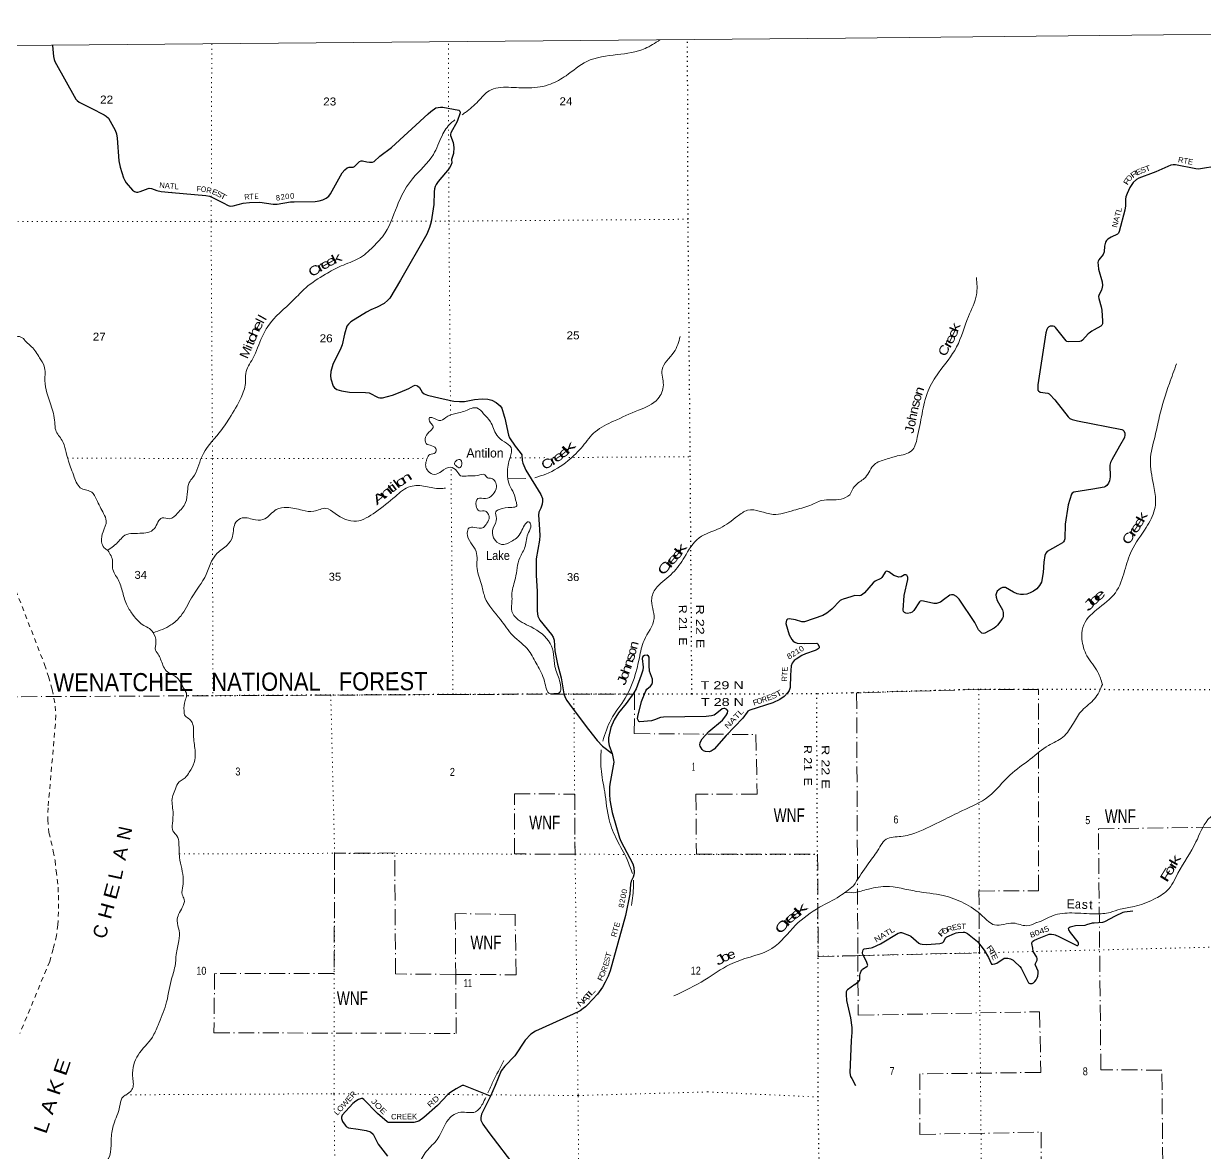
# Model space of a CAD drawing. Header units: feet. Extents: x -3 to 248627, y 0 to 184934.
# Drawn here: x 197675 to 223686, y 160071 to 184934 of the extents above; entities that cross this region are included whole.
import ezdxf
from ezdxf.enums import TextEntityAlignment as Align

# ---------------------------------------------------------------- set-up
doc = ezdxf.new("R2010")
doc.units = ezdxf.units.FT
doc.header["$LTSCALE"] = 70
for name, pattern in [('DOT_DASHED', [7.7, 5, -1.2, 0.3, -1.2]), ('DOTTED', [1.5, 0.3, -1.2]), ('SHORT_DASHED', [2.7, 1.5, -1.2])]:
    doc.linetypes.add(name, pattern=pattern)
for name, color, linetype, lineweight in [('29', 7, 'Continuous', 25), ('30', 7, 'Continuous', 35), ('33', 7, 'SHORT_DASHED', 13), ('39', 7, 'Continuous', 13), ('4', 7, 'Continuous', 13), ('44', 7, 'DOT_DASHED', 13), ('6', 7, 'DOTTED', 25), ('7', 7, 'DOTTED', 13)]:
    doc.layers.add(name, color=color, linetype=linetype, lineweight=lineweight)
doc.layers.add('41', color=7, linetype='Continuous')

msp = doc.modelspace()

# ---------------------------------------------------------------- linework, layer by layer
at = {"layer": '29'}
for points in [[(198313.95, 184448.92), (198335.23, 184212.18), (198348.82, 184142.8), (198363.69, 184101.34), (198827.42, 183272.05), (198851.89, 183240.75), (198896.34, 183201.72), (199164.71, 183073.4), (199452.86, 182927.83), (199496.37, 182897.9), (199542.44, 182850.12), (199583.39, 182786.33), (199689.44, 182587.69), (199722.07, 182503.34), (199737.35, 182411.08), (199770.08, 181914.37), (199803.65, 181774.09), (199877.07, 181537.36), (199904.26, 181474.77), (199937.29, 181430.33), (200072.86, 181265.25), (200116.37, 181235.32), (200160.19, 181222.3), (200192.51, 181221.71), (200238.74, 181232.59), (200415.49, 181303.34), (200439.97, 181306.06), (200490.94, 181299.35), (200605.86, 181255.04), (200706.46, 181232.59), (200937.68, 181216.88)], [(200916.82, 181219.28), (200937.68, 181216.88), (201688.13, 181149.6), (201770.14, 181131.63), (201834.98, 181103.34), (202068.82, 180983.67), (202177.61, 180926.47), (202228.19, 180911.9), (202289.1, 180918.31), (202512.86, 180975.95), (202653.49, 180994.5), (202878.26, 180999.07), (203175.6, 180957.76), (203258.32, 180957.79), (203553.58, 181006.74), (203631.49, 181009.36), (204097.47, 181018.23), (204184.46, 181029.87), (204263.32, 181051.64), (204336.74, 181087.01), (204399.76, 181131.13), (204437.35, 181182.25), (204690.31, 181644.1), (204750.07, 181716.95), (204801.74, 181755.04), (204843.81, 181772.37), (204932.2, 181772.03), (204962.18, 181787.7), (205027.9, 181850.67), (205070.95, 181896.54), (205109.02, 181912.87), (205141.65, 181912.87), (205236.44, 181891.03), (205296.65, 181880.21), (205357.05, 181883.22), (205397.27, 181899.26), (205518.52, 182017.7), (205781.92, 182208.7), (206586.83, 182948.51)], [(206586.83, 182948.51), (206644.42, 183001.44), (206756.93, 183080.21), (206856.52, 183092.41), (206909.2, 183093.82), (207260.9, 183027.32), (207284.47, 183006.75), (207289.91, 182968.65), (207229.04, 182780.07), (207088.68, 182527.84), (207077.8, 182496.55), (207081.25, 182469.96), (207136.91, 182317.38), (207153.94, 182206.75), (207143.17, 182074.9), (207104.26, 181938.7), (207104.99, 181863.89), (207085.96, 181805.39), (207047.85, 181739.51), (206803.4, 181453.84), (206759.64, 181389.06), (206740.6, 181345.52), (206727.01, 181296.55), (206719.13, 181225.81), (206713.69, 180946.72), (206650.89, 180569.49), (206615.51, 180444.86), (206555, 180294.74), (205975.8, 179280.97), (205739.89, 178889.76), (205698.61, 178843.06), (205614.8, 178770.03), (205465.04, 178684.96), (205323.83, 178628.53), (205226.98, 178577.33), (204886.02, 178364.59), (204828.92, 178315.61), (204797.92, 178269.96), (204743.32, 178093.03), (204692.95, 177857.1), (204661.81, 177784.19), (204486.34, 177425.03), (204440.05, 177272.07), (204434.61, 177172.76), (204443.09, 177106.81), (204494.44, 176949.63), (204524.35, 176908.81), (204573.83, 176872.76), (204679.35, 176846.23), (204855.56, 176819.49), (205206.9, 176810.85), (205283.64, 176799.34), (205487.44, 176702.13), (205525.06, 176693.85), (205579.44, 176693.85), (205798.37, 176750.5), (205971.03, 176813.57), (206158.63, 176894.83), (206264.71, 176959.16), (206300.07, 176967.33), (206354.45, 176953.72), (206397.45, 176919.59), (206457.79, 176814.94), (206495.19, 176777.92), (206574.72, 176746.92), (206853.63, 176685.67), (207153.92, 176620.39), (207278.23, 176606.82), (207390.5, 176612.23), (207605.33, 176651.69), (207779.37, 176666.65), (207899.02, 176658.49), (207987.09, 176636.49), (208086.65, 176590.46), (208175.04, 176514.72), (208206.3, 176461.21), (208261.5, 176289.94), (208273.07, 176242.54)], [(223961.12, 181797.2), (223597.67, 181735.85), (223555.01, 181731.59), (223495.18, 181735.67), (223049.21, 181822.75), (222997.54, 181826.83), (222944.29, 181814.28), (222615.32, 181670.47), (222555.18, 181646.35)], [(222555.18, 181646.35), (222238.84, 181531.59), (222188.01, 181499.09), (222116.47, 181433.63), (222044.05, 181321.29), (221985.93, 181194.16), (221958.74, 181117.97), (221946.61, 181067.26), (221945.14, 180919.33), (221935.53, 180826.49), (221811.9, 180357.41), (221792.86, 180316.6), (221772.9, 180294.59), (221634.52, 180228.08), (221556.28, 180185.98), (221530.31, 180159.99), (221510.05, 180123.39), (221488.63, 180032.06), (221474.7, 179909.78), (221453.21, 179845.57), (221363.2, 179730.19), (221346.88, 179700.25), (221341.37, 179674.26), (221344.16, 179615.9), (221356.04, 179526.84), (221431.51, 179246.76), (221439.35, 179168.28), (221436.63, 179130.18), (221418.18, 179064.6), (221365.93, 178969.63), (221356.46, 178924.27), (221357.77, 178877.11), (221413.64, 178696.52), (221428.47, 178618.6), (221442.07, 178376.42), (221442.07, 178321.99), (221427.32, 178294.31), (221404.01, 178271.65), (221258.95, 178191.01), (221207.13, 178157.86)], [(221207.13, 178157.86), (221145.66, 178119.27), (221126.63, 178100.22), (221001.54, 177964.16), (220974.34, 177942.39), (220942.5, 177932.11), (220691.53, 177926.07), (220658.89, 177934.23), (220641.03, 177948.4), (220408.77, 178238.57), (220381.52, 178260.77), (220357.04, 178271.65), (220288.09, 178267.33), (220259.14, 178252.61), (220231.95, 178228.12), (220218.35, 178198.18), (220192.22, 178122.51), (220018.01, 176977.77), (220014.41, 176886.59), (220019.85, 176859.38), (220033.45, 176843.05), (220068.89, 176816.67), (220235.77, 176792.56), (220267.32, 176777.74), (220283.63, 176761.42), (220389.07, 176646.95), (220687.98, 176272.72), (220724.18, 176237.6), (220770.41, 176213.11), (220891.29, 176184.38), (221868.64, 175992.89), (221896.24, 175980.46), (221909.84, 175964.13), (221931.59, 175909.71), (221937.03, 175874.33), (221923.61, 175815.66), (221813.85, 175628.2), (221644.27, 175324.71), (221616.15, 175263.43), (221600.53, 175208.88), (221607.6, 174952.17), (221597.12, 174866.14), (221575.36, 174811.72), (221540.01, 174762.74), (221510.1, 174738.25), (221481.92, 174724.06), (221228.91, 174682.34), (220808.49, 174610.35), (220773.14, 174591.31), (220757.15, 174569.02), (220685.77, 174331.51), (220619.15, 173910.05), (220609.99, 173587.2), (220598.53, 173541.77), (220585.51, 173521.89), (220563.76, 173500.12), (220456.28, 173438.81), (220225.74, 173304.37), (220196.64, 173271.54), (220172.17, 173217.12), (220148.31, 173072.85), (220137.17, 172846.23), (220095.84, 172631.35), (220055.24, 172554.52), (219998.13, 172486.49), (219921.99, 172432.06), (219845.62, 172393.53), (219772.42, 172369.48), (219701.72, 172358.59), (219633.73, 172358.59), (219564.39, 172371.67), (219481.96, 172414.01)], [(208273.07, 176242.54), (208353.14, 175872.1), (208378.43, 175811), (208500.65, 175629.36), (208616.92, 175489.79), (208647.1, 175434.02), (208660.43, 175312.92), (208672.93, 175248.52), (208738.58, 175100.16), (209071.04, 174559.18), (209101.98, 174472.27), (209106.4, 174413.6), (209098.24, 174345.57), (209071.82, 174259.43), (209027.54, 174171.42), (209019.01, 174104.77), (209032.86, 173910.96), (209049.29, 173661.22), (209040.15, 173557.3), (208967.71, 173146.93), (208962.51, 173048.39), (208968.96, 172785.69), (208988.38, 172424.18), (208990.4, 171989.56), (209005.78, 171884.36), (209046.45, 171794.53), (209304.9, 171478.92), (209341.19, 171422.08), (209359.29, 171353.75), (209374.11, 171121.48), (209433.14, 170821.37), (209514.26, 170521.69), (209577.78, 170171.13), (209604.03, 170088.45), (209642.1, 170025.87), (209755.42, 169861.15), (210117.42, 169384.86), (210308.52, 169139.83), (210425.26, 169020.43), (210636.6, 168854.95)], [(219481.96, 172414.01), (219301.97, 172510.98), (219272.06, 172515.06), (219242.14, 172513.7), (219196.19, 172488.19), (219122.49, 172432.06), (219103.45, 172399.41), (219092.26, 172351.36), (219098.02, 172301.45), (219122.89, 172228.41), (219242.14, 172018.45), (219252.58, 171961.17), (219253.02, 171870.15), (219239.43, 171834.77), (219204.07, 171780.35), (219130.65, 171686.46), (219092.58, 171649.73), (219053.02, 171618.86), (218850.5, 171511.07), (218812.48, 171497.35), (218785.29, 171508.23), (218729.75, 171556), (218709.14, 171578.98), (218628.54, 171740.72), (218286.86, 172257.95), (218225.1, 172317.78), (218162.55, 172350.44), (218113.66, 172352.75), (218075.53, 172342.27), (217939.3, 172239.27), (217874.3, 172192.61), (217809.03, 172165.4), (217784.56, 172158.6), (217726.62, 172161.68), (217499.35, 172213.31), (217450.07, 172219.82), (217425.61, 172211.66), (217410.99, 172198.01), (217285.17, 172006.29), (217246.12, 171970.84), (217213.49, 171951.79), (217144.77, 171941.78), (217107.44, 171946.35), (217080.24, 171962.67), (217061.21, 171981.72), (217052.06, 172011.34), (217072.85, 172337.16), (217153.8, 172692.08), (217153.67, 172735.49), (217145.51, 172754.53), (217129.19, 172781.75), (217109.19, 172792.6), (217080.24, 172792.63), (217004.1, 172746.37), (216956.67, 172744.11), (216889.88, 172759.98), (216846.37, 172776.3), (216732.16, 172860.66), (216690.92, 172870.05), (216666.89, 172863.38), (216650.58, 172852.5), (216596.2, 172753.18), (216579.88, 172731.41), (216558.93, 172712.63), (216433.04, 172652.49), (216388.51, 172619.42), (216200.52, 172396.56), (216152.94, 172355.89), (216120.31, 172339.56), (216088.26, 172330.39), (215987.77, 172335.15), (215900.21, 172305.11)], [(215900.21, 172305.11), (215730.63, 172255.84), (215692.56, 172242.24), (215659.71, 172223.62), (215482.65, 172036.28), (215366.24, 171945.64), (215279.04, 171896.96), (214874.57, 171753.81), (214819.66, 171755.16), (214677.29, 171798.57), (214536.85, 171825.91), (214502.34, 171817.48), (214477.03, 171790.53), (214469.11, 171717.79), (214539.71, 171470.47), (214596.67, 171370.12), (214626.59, 171333.39), (214661.74, 171309.03), (214719.04, 171288.49), (214878.94, 171282.84), (215146.09, 171285.9), (215167.73, 171274.88), (215181.33, 171258.56), (215199.02, 171210.09), (215197.64, 171185.09), (215178.61, 171163.32), (215154.13, 171144.27), (215113.44, 171123.55), (214901.16, 171052.79), (214819.66, 171016.38), (214691.85, 170937.47), (214647.43, 170902.4), (214604.83, 170850.39), (214582.19, 170787.95), (214571.16, 170582.04), (214571.16, 170582.04)], [(214571.16, 170582.04), (214558.48, 170312.41), (214539.57, 170244.94), (214509.66, 170198.69), (214431.77, 170111.87), (214335.62, 170043.58), (214177.94, 169971.59), (213674.84, 169810.93), (213631.33, 169789.16), (213613.3, 169770.81), (213518.11, 169637.59), (213152.06, 169250.55), (212889.68, 168950.39), (212823.69, 168907.53), (212774.75, 168896.64), (212695.28, 168900.19), (212649.66, 168918.41), (212622.46, 168942.9), (212581.7, 169017.31), (212573.52, 169049.02), (212578.95, 169089.84), (212592.55, 169130.66), (212620.35, 169181.8), (212767.52, 169342.29), (213070.53, 169594.7), (213147.29, 169684.39), (213179.65, 169742.34), (213190.8, 169795.96), (213168.84, 169825.02), (213122.82, 169850.38), (213101.06, 169850.38), (213066.25, 169839.24), (212942.6, 169741.87), (212886.24, 169703.44), (212831.85, 169689.83), (212710.2, 169674.77), (211772.18, 169660.97), (211703.33, 169653.09), (211572.81, 169598.67), (211503.77, 169577.02), (211252.87, 169554.05), (211230.17, 169563.3), (211211.14, 169587.79), (211197.54, 169617.72), (211203.56, 169672.39), (211288.87, 170005.56), (211379.14, 170235.73), (211406.93, 170273.5), (211482.67, 170336.76), (211515.7, 170376.9), (211529.3, 170420.44), (211532.02, 170458.54), (211529.43, 170493.32), (211463.47, 170674.02), (211452.28, 170797.12), (211455.88, 170975.55), (211442.36, 171001.12), (211409.65, 171024.52), (211353.81, 171017.63), (211314.47, 170991.87), (211300.2, 170949.9), (211324.07, 170758.3), (211317.19, 170689.83), (211281.54, 170579.58), (211167.63, 170281.67), (211120.4, 170192.39), (210949.78, 169960.7), (210776.95, 169751.2), (210680.87, 169600.02), (210613.17, 169432.7), (210559.05, 169203.22), (210558.5, 169112.95), (210574.82, 169034.04), (210636.6, 168854.95)], [(210636.6, 168854.95), (210672.08, 168712.09), (210675.45, 168662.64), (210591.15, 168183.72), (210583.22, 168111.98), (210582.99, 167963.32), (210591.85, 167831.13), (210636.56, 167559.06), (210803.27, 166998.69), (210833.27, 166925.97), (211095.01, 166429.58), (211115.99, 166346.99), (211121.43, 166235.43), (211115.99, 166182.37), (211099.79, 166130.46), (211058.89, 166046.31), (211042.91, 165981.8), (211026.88, 165761.13), (210932.83, 165288.29), (210596.56, 164072.94), (210550.82, 163949.98), (210487.83, 163819.12), (210425.73, 163710.52), (210316.07, 163558.14), (210099.31, 163319.5), (210053.17, 163279.21), (209998.35, 163236.8), (209933.52, 163192.13), (209783.8, 163115.37), (208947.58, 162739.6), (208850.8, 162676.26), (208724.44, 162539.25), (208496.61, 162195.27), (208274.3, 161971.5), (208198.29, 161870.17), (208060.67, 161546.11), (207956.41, 161307.59)], [(219904.27, 164567), (219883.99, 164669.29), (219884.76, 164687.96), (219896.22, 164712.83), (219931.58, 164738.68), (220013.02, 164774.56), (220267.42, 164874.74), (220294.62, 164880.18), (220316.02, 164879.61), (220366.68, 164872.02), (220397.95, 164862.49), (220476.97, 164829.14), (220879.68, 164626.11), (220888.81, 164625.07), (220899.69, 164630.51), (220907.85, 164641.39), (220911.93, 164652.28), (220911.93, 164676.77), (220905.5, 164699.24), (220733.82, 164917.41), (220701.17, 164973.38), (220694.38, 165004.67), (220697.09, 165018.28), (220705.25, 165026.23), (220727.01, 165038.69), (220847.76, 165066.51), (221058.69, 165079.37), (221098.22, 165086.99), (221221.95, 165123.73), (221255.42, 165128.44), (221446.25, 165143.06), (221472.13, 165149.58), (221495.25, 165159.1), (221731.04, 165280.23), (221895, 165363.87), (221927.59, 165371.76), (222106.36, 165388.25)], [(215982.43, 163766.73), (216076.8, 163840.7), (216090.4, 163858.39), (216097.2, 163881.52), (216095.87, 163975.33), (216103.99, 164006.69), (216133.91, 164081.52), (216144.79, 164094.45), (216155.63, 164105.52), (216253.56, 164161.8), (216264.44, 164171.32), (216267.84, 164181.8), (216271.24, 164197.17), (216267.16, 164210.78), (216241.33, 164278.51), (216162.35, 164431.16), (216152.95, 164457.72), (216152.95, 164472.69), (216167.9, 164529.83), (216176.06, 164543.44), (216192.01, 164550.85), (216344.66, 164576.09), (216372.71, 164585.56), (216549.22, 164664.7), (216940.21, 164897.87), (216970.13, 164910.12), (216989.17, 164913.52), (217012.28, 164911.48), (217038.11, 164904.68), (217193.12, 164847.53), (217217.68, 164833.15), (217397.14, 164679.79), (217428.35, 164665.89), (217467.78, 164657.73), (217572.07, 164651.74), (217859.37, 164672.69), (217887.93, 164678.14), (217909.51, 164686.47), (217924.64, 164695.82), (217936.88, 164708.07), (217991.44, 164800.78), (218014.38, 164822.36), (218183.96, 164894.28), (218216.98, 164903.32), (218260.49, 164911.48), (218371.98, 164922.36), (218399.18, 164921), (218427.02, 164913.63), (218467.16, 164895.15), (218691.07, 164712.84), (218834.51, 164522.61), (218927.58, 164364.08), (218988.41, 164229.4), (218994.73, 164220.29), (219004.25, 164214.85), (219028.73, 164214.85), (219070.88, 164224.37), (219110.94, 164239.08), (219276.19, 164346.83), (219297.37, 164350.71), (219355.05, 164348.19), (219414.88, 164334.58), (219472.37, 164304.46), (219504.63, 164276.76), (219618.85, 164167.91), (219647.9, 164128.8), (219814.64, 163807.36), (219824.16, 163796.47), (219838.15, 163791.58), (219873.11, 163789.67), (219894.86, 163793.75), (219917.98, 163807.36), (219948.49, 163835.48), (219977.81, 163871.3), (220003.64, 163917.56), (220014.33, 163951.6), (220026.75, 164015.53), (220023.94, 164058.89), (219963.12, 164193.58), (219961.49, 164215.53), (219965.57, 164234.58), (220002.28, 164308.05), (220003.64, 164325.74), (220002.72, 164339.68), (219992.76, 164372), (219915.68, 164496.27), (219904.27, 164567)], [(215982.43, 163766.73), (215823.5, 163654.85), (215810.3, 163639.33), (215797.4, 163606.3), (215791.96, 163551.88), (215801.63, 163413.86), (215887.54, 163031.38), (215921.65, 162819.75), (215922.48, 162713.78), (215902.21, 162532.3), (215874.62, 161824.19), (215889.85, 161745.07), (215915.98, 161697.61), (216003.79, 161547.32)], [(207956.41, 161307.59), (207375.67, 161543.18), (207333.44, 161544.29), (207203.58, 161471.17), (207083.26, 161397.35), (207017.95, 161342.29), (206795.15, 161105.56), (206492.29, 160836.98), (206381.68, 160760.62), (206268.27, 160731.64), (205745.36, 160727.96), (205708.22, 160732.12), (205685.59, 160742.79), (205470.93, 160928.74), (205168.74, 161238.37), (205139.69, 161254.66), (205119.91, 161255.86), (205050.25, 161234.09), (204989.7, 161200.28), (204930.51, 161148.92), (204693.87, 160887.67), (204679.79, 160850.04), (204679.38, 160820.48), (204697.16, 160750.26), (204755.52, 160668.1), (204781.47, 160641.95), (204829.04, 160609.23), (205044.27, 160578.96), (205221.28, 160554.02), (205315.7, 160521.16), (205372.73, 160469.97), (205483.21, 160253.73), (205690.61, 159984.75)], [(207956.41, 161307.59), (207764.5, 160909.69), (207749.85, 160836.65), (207748.18, 160779.08), (207789.36, 160691.84), (207921.65, 160506.35), (208519.45, 159731.29)]]:
    msp.add_lwpolyline(points, dxfattribs=at)
at = {"layer": '33'}
msp.add_lwpolyline([(196276.49, 175622.4), (198136.63, 170815.54), (198224.67, 170550.14), (198303, 170263.86), (198343.79, 170073.37), (198371.28, 169899.17), (198385.02, 169697.46), (198375.3, 169501.8), (198212.08, 167661.85), (198208.64, 167396.14), (198233.87, 167116.03), (198329.06, 166707.79), (198368.99, 166497.62), (198391.9, 166273.23), (198435.43, 165910.83), (198439.85, 165733.51), (198440.01, 165369.89), (198430.85, 165081.08), (198398.78, 164847.28), (198325.48, 164549.3), (198249.55, 164277.64), (197592.16, 162687.67)], dxfattribs=at)
at = {"layer": '39'}
msp.add_line((208341.67, 174909.58), (208736.51, 174910.73), dxfattribs=at)
msp.add_lwpolyline([(215750.07, 165789.23), (215877.18, 165800.79), (215962.93, 165791.43)], dxfattribs=at)
for points in [[(211689.45, 184575.51), (211363.82, 184385.06), (210751.17, 184250.26), (210080.08, 184099.17), (209623.3, 183787.46), (209283.07, 183603.06), (208813.45, 183517.05), (208355.59, 183531.85), (207930.31, 183454.03), (207689.06, 183223.56), (207407.51, 182978.87), (207339.11, 182925.69)], [(192672.69, 184405.16), (192959.13, 184265.19), (193064.5, 184114.33), (193137.7, 183935.16), (193372.19, 183770.58), (193623.01, 183545.57), (193867.69, 183348.76), (194075.89, 183204.25), (194392.81, 183118.5), (194516.49, 182919.33), (194666.63, 182647.67), (194786.23, 182462.6), (194841.88, 182097.96), (194987.67, 181921.02), (195199.58, 181875.28), (195369.3, 181783.06), (195642.78, 181415.01), (195679.58, 181263.96), (195734.36, 181163.35), (195817.33, 181076.92), (195886.29, 180960.22), (195955.3, 180827.4), (196099.21, 180608.13), (196235.17, 180354.57), (196421.52, 180111.24), (196506.96, 179885.76), (196568.6, 179541.29), (196692.36, 179319.94), (196805.81, 179165.08), (196885.14, 178957.71), (197036.91, 178804.98), (197170.22, 178740.87), (197228.93, 178674.53), (197274.31, 178368.31), (197325.39, 178166.91), (197513.33, 178052.57), (197646.56, 178014.66), (197727.52, 177926.22), (197850.9, 177817.74), (198027.18, 177570.34), (198128.61, 177389.25), (198143.78, 177072.86), (198272.6, 176535.1), (198362.6, 176152.42), (198383.35, 175977.13), (198521.23, 175753.81), (198598.55, 175546.44), (198663.91, 175296.71), (198790.1, 174946.38), (198952.29, 174690.89), (199065.35, 174654.94), (199176.41, 174612.93), (199281.82, 174449.99), (199438.13, 174140.06), (199495.13, 173978.98), (199425.32, 173742.97), (199393.78, 173523.19), (199450.69, 173388.32), (199533.57, 173332.12)], [(207175.52, 182812.82), (207087.63, 182742.14), (206892.91, 182465.45), (206700.67, 182049.7), (206244.62, 181518.31), (205935.74, 181001.45), (205637.47, 180323.38), (205372.28, 180014.25), (205054.47, 179759.38), (204671.82, 179597.03), (204323.52, 179412.61), (203888.89, 179113.06), (203619.52, 178846.23), (203054.73, 178264.14), (202928.42, 178036.02), (202722.27, 177557.76), (202568.07, 177226.77), (202560.72, 177009.08), (202466.95, 176700.44), (202210.31, 176244.19), (201979.46, 175917.02), (201598, 175393.9), (201403.88, 174935.82), (201323.56, 174828.77), (201285.91, 174627.11), (201242.34, 174383.11), (201065.64, 174148.81), (200888.56, 174027.36), (200729.18, 174045.04), (200554.49, 173812.75), (200234.17, 173707.02), (199871.37, 173639.46), (199772.9, 173532.35), (199530.61, 173334.13)], [(218663.82, 179338.9), (218667.29, 178961.43), (218486.96, 178481.38), (218227.63, 177811.73), (217829.19, 177243.27), (217600.54, 176844.05), (217466.58, 176339.68), (217360.86, 175815.07), (217237.31, 175522.62), (216920.28, 175410.19), (216663.85, 175333.98), (216417.46, 175225.45), (216217.23, 174937.19), (216013.15, 174778.12), (215876.61, 174552.25)], [(208939.89, 174932.48), (209178.29, 175012.78), (209665.39, 175304.42), (209991.04, 175627.84), (210268.31, 175945.08), (210672.91, 176178.03), (211216.65, 176417.43), (211649.42, 176672.64), (211767.41, 176975.3), (211740.08, 177311.81), (211998.98, 177695.5), (212139, 178044.59)], [(221440.56, 170378.99), (221339.21, 170650.16), (221097.56, 171011.93), (220989.12, 171375.47), (221007.67, 171635.82), (221317.04, 172030.86), (221725.28, 172399.46), (221927.82, 172881.5), (222081.86, 173323.26), (222405.54, 173837.36), (222589.79, 174232.63), (222612.28, 174428.38), (222564.37, 174783.73), (222496.54, 175318.77), (222600.27, 175853.47), (222691.69, 176261.03), (222914.81, 177007.45), (223072.87, 177439.11)], [(206573.44, 175376.08), (206600.72, 175429.49), (206718.34, 175467.19), (206766.47, 175549.97), (206669.38, 175636.35), (206544.19, 175684.36), (206531.61, 175827.42), (206638.05, 175964.79), (206700.25, 176061.71), (206637.47, 176140.13), (206618.93, 176256.97), (206667.34, 176255.1), (206865.2, 176191.18), (207018.17, 176284.33), (207257.91, 176359.6), (207411.03, 176406.4), (207656.87, 176469.59), (207808.55, 176341.04), (207958.37, 176166.13), (208098.51, 175868.25), (208266.39, 175721.6), (208412, 175599.08), (208390.54, 175379.33), (208331.17, 175036.53), (208376.43, 174766.58), (208469.76, 174595.54), (208528.94, 174386.1), (208539.27, 174311.56), (208428.45, 174278.99), (208150.29, 174231.83), (208075.83, 174183.24), (208092.45, 174036.16), (208016.53, 173818.26), (208027.31, 173608.69), (208203.25, 173462.07), (208414.8, 173527.17), (208531.53, 173600.07), (208633.92, 173741.45), (208712.09, 173886.79), (208800.59, 173959.61), (208849.23, 173889.2), (208795.32, 173723.78), (208723.74, 173413.19), (208605.56, 173166.96), (208508.22, 172717.22), (208432.66, 172390.49), (208433.23, 172217.16), (208431.98, 171987.4), (208496.89, 171872.7), (208852.6, 171643.97), (209275.3, 171280.39), (209350.73, 171036.74), (209379.48, 170771.9), (209483.48, 170459.76), (209506.59, 170260.91), (209490.61, 170204.75), (209389.85, 170180.27), (209272.9, 170173.89), (209148.96, 170451.66), (208984.43, 170807.93), (208803.9, 171121.82), (208453.9, 171455.37), (208178.46, 171807.28), (207838.03, 172296.06), (207768.6, 172555.85), (207664.51, 172928.42), (207641.08, 173307.26), (207448.15, 173711.81), (207488.12, 173824.79), (207601.02, 173835.2), (207806.72, 173837.81), (207879.03, 173928.72), (207933.05, 174059.88), (207904.53, 174144.45), (207849.92, 174194.68), (207712.75, 174202.34), (207641.79, 174315), (207683.63, 174470.31), (207849, 174472.81), (208006.03, 174555.9), (208090.16, 174731.49), (208061.53, 174850.32), (207982.66, 174916.6), (207895.91, 174926.43), (207837.19, 174994.78), (207677.91, 174982.23), (207464.16, 174973.55), (207300.8, 174973.07), (207219.79, 175075.63), (207074.3, 175161.87), (206878.98, 175070.61)], [(206878.98, 175070.61), (206721.88, 175005.66), (206586.52, 175077.82), (206531.72, 175182.47), (206547.45, 175305.46), (206573.44, 175376.08)], [(207167.71, 175228.62), (207170.02, 175252.9), (207200.9, 175301.31), (207283.48, 175333.8), (207328.2, 175227.1), (207276.02, 175150.37), (207209.35, 175186.45), (207167.71, 175228.62)], [(200531.85, 171518.4), (200918.46, 171687.48), (201135.62, 171885.62), (201374.3, 172285.38), (201697.3, 172802.28), (201817.34, 173092.86), (201939.79, 173266.54), (202161.04, 173448.58), (202277.39, 173638.37), (202350.97, 173953), (202491.84, 174046.12), (202786.43, 174002.63), (202990.04, 174027.41), (203241.47, 174229.69), (203473.25, 174276.71), (203814.28, 174215.22), (204068.47, 174191.77), (204334.47, 174257.04), (204534.51, 174142.74), (205006.98, 173976.82), (205425.83, 174171.52), (205864.33, 174521.47), (206194.37, 174738.09), (206529.14, 174741.07), (206847.96, 174691.61), (206968.93, 174702.04)], [(215876.61, 174552.25), (215682.2, 174459.24), (215256.75, 174429.79), (214996.95, 174320.2), (214638.31, 174214.36), (214186.85, 174124.37), (213623.88, 174213.43), (213398.44, 174081.77), (213016.1, 173822.68), (212556.99, 173607.71), (212231.67, 173181.5), (211972.66, 172834.09), (211628.81, 172524.72), (211510.64, 172276.47), (211562.52, 171833.22), (211342.27, 171348.86), (211240.13, 170967.06), (210926.97, 170077.91), (210616.09, 169607.45), (210432.26, 169127.97)], [(199533.57, 173332.12), (199635.22, 173084.52), (199635.69, 172941.42), (199684.54, 172806.52), (199757.54, 172687.82), (199857.3, 172401.91), (199957.07, 172113.99), (200090.88, 171900.73), (200321.53, 171677.68), (200446.79, 171609.52), (200546.01, 171488.88), (200585.12, 171249.15), (200573.3, 171166.48), (200636.22, 171043.72), (200693.05, 170935.05), (200816.91, 170681.46), (201056.36, 170523.28), (201199.34, 170299.62), (201266.4, 170144.63), (201230.5, 170023.59), (201209.05, 169799.81), (201233.63, 169687.02), (201330.68, 169612.73), (201397.57, 169508.12), (201420.71, 169219.97), (201454.07, 168887.51), (201430.63, 168657.68), (201324.43, 168447.76), (201230.06, 168322.53), (201069.13, 168197.1), (201005.11, 168039.71), (200953.13, 167900.49), (200966.32, 167572), (200953.04, 167318.01), (200971.77, 167140.71), (201048.72, 167046.2), (201095.69, 166870.99), (201108.79, 166566.69), (201193.1, 166075.16), (201181.44, 165942.1), (201169.97, 165748.58), (201212.68, 165641.89), (201170.9, 165466.42), (201088.72, 165313), (201058.94, 165169.82), (201099.98, 164958.31), (201094.68, 164730.55), (201037.17, 164432.09), (201009.79, 164174.03), (200924.12, 163855.33), (200808.9, 163324.93), (200636.94, 162874.98), (200510.75, 162610.58), (200195.42, 162214.64), (200101.33, 162004.75), (200075.94, 161752.74), (200074.83, 161478.64), (200002.52, 161387.73), (199841.59, 161264.32), (199789.78, 161074.71), (199661.97, 160691.4), (199606.5, 160386.9), (199453.04, 159832.2), (199350.42, 159761.36), (199340.8, 159618.23), (199398.5, 159245.54), (199380.74, 159126.57), (199308.41, 159043.73), (199254.41, 158906.52), (199270.93, 158791.69), (199223.14, 158604.11), (199132.88, 158454.7), (199012.12, 158379.78), (198911.76, 158234.37), (198801.74, 157961.96), (198549.64, 157350.54), (198018.83, 156248.55), (197914.97, 155939.88), (197748.83, 155562.5), (197399.74, 155007.23), (197354.2, 154749.12), (197452.8, 154205.23), (197654.27, 153655.58), (197883.97, 153110.05), (198021.79, 152904.88), (198165.71, 152681.57), (198304.47, 152190.2), (198384.88, 151658.35), (198323.91, 151188.56), (198109.79, 150680.04), (198134.6, 150496.7)], [(229062.58, 171713.24), (228957.19, 171414.7), (228870.03, 171166.6), (228762.67, 170896.32), (228437.27, 170588.11), (227905.84, 170163.23), (227447.38, 169942.07), (227279.81, 169910.09), (226952.31, 169541.33), (226481.37, 169077.98), (226038.57, 168529.79), (225743.44, 168217.49), (225337.42, 167978.07), (224685.36, 167868.3), (224257.23, 167689.47), (223972.48, 167570.93), (223764.35, 167399.75), (223501.25, 166907.74), (223104.65, 166220.19), (222865.93, 165837.13), (222573, 165647.95), (222136.82, 165485.29), (221834, 165427.33), (221611.89, 165357.11), (221284.89, 165325.44), (220768.25, 165344.6), (220352.4, 165286.86), (219996.97, 165136.15), (219985.3, 165133.31)], [(215956.32, 165944.63), (216232.75, 166362.54), (216354.1, 166529.84), (216463.3, 166674.97), (216675.65, 166969.26), (217002.69, 167029.19), (217345.93, 167119.37), (217917.48, 167382.7), (218357.78, 167597.83), (218931.42, 167909.6), (219402.37, 168381.03), (219850.94, 168733.41), (220251, 169033.4), (220568.14, 169216.48), (220800.69, 169526.88), (220992.84, 169807.09), (221267.7, 170062.91), (221440.56, 170378.99)], [(210397.69, 168935.24), (210395.64, 168522.43), (210475.98, 168010.73), (210574.82, 167392.27), (210747.71, 166949.36), (210970.97, 166520.71), (211084.39, 166214.18)], [(211110.55, 166069.49), (211110.7, 165944.81), (211069.1, 165510.1)], [(215956.32, 165944.63), (215650.53, 165713.98), (215209.66, 165468.83), (214680.55, 165074.27), (214159.89, 164562.85), (213678.51, 164374.01), (213229.32, 164207.44), (212683.87, 163873.31), (212001.36, 163516.6)], [(219985.3, 165133.31), (219768.8, 165063.92), (219478.26, 165121), (219064.46, 165081.42), (218800.36, 165273.68), (218389.06, 165561.1), (217931.17, 165729.51), (217346.02, 165819.45), (216661.99, 165927.74), (216238.06, 165857.9), (216086.5, 165818.41), (215962.93, 165791.43)], [(208254.84, 162096.92), (208014.39, 161622.58), (207901.58, 161384.98)], [(207854.43, 161282.05), (207788.08, 161142.24), (207627.33, 160964.41), (207302.66, 160953.4), (207038.96, 160803.49), (206788.33, 160357.34), (206549.2, 160096.65), (206366.65, 159799.84), (206041.03, 159466.34), (205635.49, 158904.87), (205540.3, 158416.84), (205267.34, 157896.34), (204963.73, 157733.94), (204555.91, 157253.07), (204160.69, 156623.1), (203929.59, 156370.49), (203796.76, 156285.46)]]:
    msp.add_spline(points, degree=3, dxfattribs=at)
at = {"layer": '4'}
msp.add_lwpolyline([(0, 183577.08), (30826.42, 183598.29), (61611.62, 183645.77), (92479.02, 183767.9), (123305.1, 183916.31), (154130.93, 184107.12), (184956.47, 184340.33), (215781.67, 184615.95), (246606.46, 184933.96), (248626.55, 1367.98), (217549.25, 1047.36), (186473.05, 772.71), (155393.5, 534.37), (124315.15, 341.99), (93236.57, 192.37), (62157.81, 85.49), (31078.95, 21.37), (0, -0.01)], close=True, dxfattribs=at)
msp.add_lwpolyline([(0, 183577.08), (30826.42, 183598.29), (61611.62, 183645.77), (92479.02, 183767.9), (123305.1, 183916.31), (154130.93, 184107.12), (184956.47, 184340.33), (215781.67, 184615.95), (246606.46, 184933.96), (248626.55, 1367.98), (217549.25, 1047.36), (186473.05, 772.71), (155393.5, 534.37), (124315.15, 341.99), (93236.57, 192.37), (62157.81, 85.49), (31078.95, 21.37), (0, -0.01)], close=True, dxfattribs=at)
at = {"layer": '44'}
for points in [[(193850.91, 170088.86), (207134.78, 170156.03), (209795.66, 170166.67), (211130.7, 170165.51), (211127.79, 169295.29), (213807.69, 169274.56), (213830.62, 167962.28), (212484.71, 167960.5), (212495.63, 166636.04), (215165.31, 166637.41), (215178.43, 164387.6), (215976.31, 164401.49)], [(215976.31, 164401.49), (216052.12, 164406.26), (218728.52, 164466.42), (218719.52, 165826.61), (220031.78, 165834.36), (220032.93, 170266.04), (218714.87, 170270.67), (216024.46, 170190.84), (216052.12, 164406.26)], [(217420.63, 160468.48), (220088.64, 160516.9), (220099.19, 159225.36), (222773.14, 159293.51), (222750.04, 161883.11), (221404.82, 161892.16), (221352.03, 167199.54), (224023.39, 167237.02)], [(208509.07, 165310.59), (207183.17, 165329.12), (207194.17, 163992.57), (208524.05, 163982.12), (208501.05, 165304.48)], [(216052.12, 164406.26), (216058.24, 163090.89), (220055.19, 163168.55), (220084.05, 161832.68), (217413.98, 161798.38), (217420.63, 160468.48)]]:
    msp.add_lwpolyline(points, dxfattribs=at)
for points in [[(208487.16, 167969.59), (209817.01, 167963.18), (209821.89, 166638.68), (208485.99, 166645.04)], [(207194.17, 163992.57), (205866.32, 164001.01), (205852.42, 166666.12), (204526.7, 166658.45), (204514.26, 164013.3), (201880.84, 164012.2), (201867.47, 162705.7), (207202.93, 162690.26)]]:
    msp.add_lwpolyline(points, close=True, dxfattribs=at)
at = {"layer": '6'}
for points in [[(212396.92, 170162.79), (212359.5, 175394.87), (212312, 180624.9), (212300.36, 184582.71)], [(246778.84, 170454.06), (245135.34, 170462.56), (244157.68, 170459.24), (239827.94, 170429.98), (234591.74, 170395.27), (229286.56, 170326.1), (224018.85, 170257.47), (218714.94, 170269.65), (216059.14, 170195.47), (215920.58, 170189.8)], [(213991.5, 170167.41), (212396.92, 170162.79), (209797.28, 170167.34), (209412.98, 170163.22), (207134.61, 170155.6), (204441.43, 170142.07), (201832.7, 170128), (201263.88, 170125.68)], [(215920.58, 170189.8), (215145.76, 170170.76), (214333.48, 170168.4)], [(215479.73, 139922.83), (215476.65, 140155.16), (215413.55, 144613.22), (215420.83, 145463.78), (215364.47, 148488.85), (215330.72, 150774.31), (215280.28, 153839.71), (215248.76, 156056.65), (215210.5, 159097.9), (215177.05, 161290.64), (215178.69, 164387.73), (215163.6, 166595.35), (215145.76, 170170.76)]]:
    msp.add_lwpolyline(points, dxfattribs=at)
at = {"layer": '7'}
for p, q in [((201818.99, 184485.85), (201811.67, 181360.09)), ((208398.45, 175368.24), (209183.06, 175373.51)), ((209684.53, 175376.89), (212359.5, 175394.87)), ((207134.61, 170155.6), (207089.69, 175160.41)), ((215178.43, 164387.6), (215976.33, 164400.41)), ((204573.17, 156119.85), (204518.19, 160840.9))]:
    msp.add_line(p, q, dxfattribs=at)
for points in [[(207080, 176304.94), (207044.33, 180581.41), (207031.33, 184533.4)], [(201809.77, 181142.76), (201804.78, 180572.27), (201836.11, 175352.27), (201842.03, 170129.81)], [(196117.45, 180579.97), (196599.48, 180573.3), (201804.78, 180572.27), (207044.33, 180581.41), (212312, 180624.9)], [(198645.47, 175364.79), (201836.11, 175352.27), (206563.35, 175358.72)], [(204516.17, 161014.18), (204512.11, 161362.51), (204526.1, 166658.75), (204440.83, 170142.07)], [(209797.28, 170167.34), (209822.9, 166636.19), (209862.77, 163423.78)], [(218714.94, 170269.65), (218728.52, 164466.42), (218777.21, 159200.04), (218807.67, 153887.27), (218846.28, 148628.98), (218876.68, 143273.83), (218872.29, 143035.65)], [(201103.78, 166643.71), (204524.9, 166659.23), (209822.9, 166636.19), (215164.16, 166634.61)], [(219150.77, 164476.71), (224028.61, 164595.54), (229330.68, 164696.4), (229386.48, 164697.08)], [(215976.31, 164401.49), (218728.52, 164466.42), (218891.48, 164470.39)], [(209864.9, 163252.52), (209889.01, 161309.57), (209926.45, 156071.45), (209992.39, 150752.78), (210006.16, 149881.52)], [(199927.37, 161338.76), (204512.11, 161362.51), (209888.96, 161323.68), (212744.45, 161402.5), (215177.05, 161290.64)]]:
    msp.add_lwpolyline(points, dxfattribs=at)

# ---------------------------------------------------------------- texts
at = {"layer": '30'}
for s, rotation, width, p in [('T', 19.939, 1.25, (222457.77, 181688.61)), ('R', 37.594, 1.45, (222176.33, 181573.66)), ('E', 24.939, 1.2, (222262.28, 181613.66)), ('S', 19.939, 1.1, (222356.18, 181654.25)), ('NATL', 354.877, 1.05, (200873.47, 181301.19)), ('F', 354.877, 0.85, (201530.98, 181234.86)), ('O', 352.877, 0.75, (201632.32, 181226.95)), ('R', 347.877, 0.85, (201748.84, 181204.67)), ('F', 57.192, 1.5, (222027.51, 181424.83)), ('E', 338.428, 1.15, (201867.65, 181166.03)), ('S', 332.898, 1.25, (201961.47, 181120.15)), ('T', 332.898, 1.45, (202049.08, 181072.41)), ('R', 7.514, 0.8, (202601.32, 181058.23)), ('T', 3.165, 0.9, (202693.69, 181065.55)), ('E', 1.165, 0.7, (202806.84, 181070.9)), ('0', 1.091, 0.9, (203482.78, 181069.02)), ('0', 1.091, 0.9, (203592.78, 181079.42)), ('NATL', 75.235, 1.1, (221816.57, 180649.8)), ('8210', 31.691, 1.15, (214708.28, 171032.77)), ('E', 20.539, 1.1, (214124.52, 170036.56)), ('S', 22.539, 1.15, (214225.5, 170075.89)), ('T', 28.384, 1.5, (214337.25, 170129.02)), ('F', 17.71, 1.1, (213813.9, 169926.56)), ('O', 17.71, 0.95, (213902.94, 169958.36)), ('NATL', 46.597, 1.3, (213370.2, 169583.07)), ('0', 78.75, 1.15, (210943.51, 165703.56)), ('0', 80.845, 1.1, (210968.99, 165811.84)), ('R', 74.534, 0.95, (210742.3, 164862.18)), ('T', 74.534, 1.15, (210773.3, 164963.37)), ('NATL', 30.81, 1.2, (216668.73, 164817.48)), ('F', 46.523, 1.9, (217946.78, 164870.19)), ('O', 27.982, 1.15, (218000.42, 164898.17)), ('R', 22.982, 1.1, (218097.35, 164941.07)), ('S', 4.138, 0.75, (218286.83, 164986.01)), ('T', 357.847, 0.85, (218382.45, 164989.93)), ('8045', 21.494, 1.25, (220075, 164874.2)), ('T', 74.534, 1.15, (210616.76, 164408.45)), ('R', 307.018, 1.4, (218925.21, 164515.68)), ('T', 300.416, 1.55, (218968.23, 164438.02)), ('E', 294.307, 1.2, (219010.82, 164349.82)), ('R', 68.311, 1.05, (210525.64, 164092.21)), ('E', 72.034, 1.05, (210566.47, 164212.23)), ('F', 63.811, 1.35, (210444.06, 163888.09)), ('O', 66.811, 1.05, (210480.39, 163978.63)), ('T', 47.751, 1.95, (210155.21, 163485.15)), ('L', 47.751, 1.95, (210231.17, 163568.77)), ('N', 39.322, 1.5, (209993.38, 163323.22)), ('A', 39.322, 1.65, (210083.33, 163396.89)), ('LOWER', 47.83, 1.1, (204803.11, 161116.28)), ('RD', 41.567, 1.25, (206738.02, 161148.45)), ('JOE', 314.303, 1.3, (205461.56, 161038.57)), ('CREEK', 0.403, 0.95, (206055.53, 160799.84))]:
    msp.add_text(s, height=120, rotation=rotation, dxfattribs=dict(at, width=width)).set_placement(p, align=Align.CENTER)
for s, rotation, p in [('RTE', 348.951, (223260.39, 181852.84)), ('O', 45.459, (222072.73, 181487.7)), ('8', 9.413, (203287.52, 181039.34)), ('2', 9.413, (203392.06, 181059.85)), ('RTE', 86.934, (214498.12, 170603.26)), ('R', 17.71, (214010.98, 169993.73)), ('8', 78.75, (210902.78, 165496.1)), ('2', 78.75, (210921.27, 165600)), ('E', 74.534, (210804.18, 165072.25)), ('E', 13.574, (218197.66, 164969.16)), ('S', 74.534, (210591.06, 164312.27))]:
    msp.add_text(s, height=120, rotation=rotation, dxfattribs=at).set_placement(p, align=Align.CENTER)
at = {"layer": '41'}
for s, height, rotation, width, p in [('e', 200, 28.821, 1.45, (204484.78, 179616.99)), ('k', 200, 26.978, 1.6, (204612.33, 179678.96)), ('C', 200, 31.313, 1.35, (204131, 179412.54)), ('r', 200, 31.313, 1.7, (204260.16, 179491.11)), ('e', 200, 28.821, 1.45, (204361.96, 179548.6)), ('l', 200, 63.049, 1.15, (202971.33, 178341.81)), ('l', 200, 60.513, 1.2, (203022.12, 178413.36)), ('h', 200, 66.621, 1.35, (202849.13, 178104.61)), ('e', 200, 61.433, 1.45, (202916.71, 178237.71)), ('k', 200, 68.42, 1.4, (218284.44, 178209.18)), ('e', 200, 62.42, 1.4, (218236.36, 178075.95)), ('t', 200, 66.743, 1.2, (202748.87, 177872.93)), ('c', 200, 66.621, 1.45, (202792.58, 177973.78)), ('r', 200, 60.053, 1.65, (218117.01, 177831.25)), ('e', 200, 62.42, 1.4, (218172.42, 177942.67)), ('M', 200, 66.743, 1.15, (202654.99, 177654.46)), ('i', 200, 66.743, 1.1, (202711.26, 177785.4)), ('C', 200, 64.338, 1.25, (218038.19, 177695.98)), ('n', 200, 71.346, 1.25, (217491.47, 176812.81)), ('s', 200, 77.319, 1.2, (217409.67, 176542.29)), ('o', 200, 75.466, 1.05, (217446.13, 176677.55)), ('n', 200, 77.319, 1.1, (217377.35, 176398.63)), ('h', 200, 78.487, 1.05, (217346.71, 176254.3)), ('J', 200, 78.726, 1.1, (217289.96, 175968.68)), ('e', 200, 39.2, 1.8, (209636.93, 175417.54)), ('k', 200, 43.621, 2.25, (209751.5, 175521.97)), ('C', 200, 27.46, 1.25, (209249.4, 175155.02)), ('r', 200, 30.527, 1.65, (209386.97, 175232.58)), ('e', 200, 34.255, 1.6, (209503.41, 175317.93)), ('i', 200, 37.287, 1.55, (205884.11, 174662.22)), ('l', 200, 37.287, 1.5, (205950.51, 174712.79)), ('o', 200, 32.934, 1.55, (206028.26, 174766.81)), ('n', 200, 33.741, 1.7, (206154.6, 174846.79)), ('A', 200, 39.558, 1.75, (205576.19, 174417.68)), ('n', 200, 38.725, 1.9, (205711.68, 174527.72)), ('t', 200, 38.725, 1.75, (205827.25, 174619.42)), ('e', 200, 58.781, 1.5, (222324.79, 173901.68)), ('k', 200, 62.213, 1.6, (222394.68, 174021.13)), ('r', 200, 55.151, 1.85, (222178.83, 173675.36)), ('e', 200, 55.82, 1.6, (222250.56, 173781.07)), ('C', 200, 58.973, 1.35, (222093.14, 173549.18)), ('e', 200, 50.264, 1.8, (212046.72, 173081.64)), ('e', 200, 50.264, 1.8, (212145.05, 173192.4)), ('k', 200, 53.323, 1.9, (212224.03, 173300.22)), ('C', 200, 50.623, 1.6, (211866.99, 172882.56)), ('r', 200, 49.52, 2.05, (211970.88, 172988.52)), ('e', 200, 42.053, 1.9, (221429.63, 172269.17)), ('J', 200, 47.545, 2.15, (221222.49, 172075.67)), ('o', 200, 43.597, 1.95, (221326.02, 172177.49)), ('o', 200, 74.878, 1.05, (211168.27, 171084.47)), ('n', 200, 75.168, 1.15, (211204.59, 171219.58)), ('n', 200, 72.704, 1.25, (211086.25, 170821.27)), ('s', 200, 72.704, 1.35, (211132.33, 170957.23)), ('h', 200, 71.127, 1.25, (211041.38, 170681.2)), ('o', 200, 71.127, 1.15, (210998.63, 170553.94)), ('J', 200, 69.36, 1.4, (210952.59, 170428.12)), ('A', 300, 77.818, 1.05, (199946.86, 166625.48)), ('k', 200, 59.948, 1.7, (223124.65, 166462.06)), ('r', 200, 59.948, 1.65, (223074.54, 166359.65)), ('L', 300, 77.818, 1.05, (199848.43, 166169.46)), ('F', 200, 57.771, 1.85, (222934.42, 166124.26)), ('o', 200, 59.597, 1.5, (223000.84, 166239.75)), ('E', 300, 74.763, 1.3, (199758.15, 165783.36)), ('H', 300, 74.627, 1.2, (199640, 165351.98)), ('e', 200, 39.347, 1.8, (214741.46, 165253.39)), ('k', 200, 42.725, 2.2, (214858.69, 165351.3)), ('a', 200, 357.183, 0.85, (220896.81, 165442.52)), ('C', 200, 50.459, 1.6, (214451.83, 164981.7)), ('r', 200, 47.383, 2.15, (214555.33, 165094.02)), ('e', 200, 42.208, 1.9, (214638.97, 165173.37)), ('J', 200, 30.544, 1.7, (213064.3, 164234.76)), ('o', 200, 25.231, 1.35, (213172.18, 164290.78)), ('e', 200, 20.862, 1.2, (213294.94, 164340.68)), ('E', 300, 71.234, 1.35, (198661.55, 161903.29)), ('K', 300, 71.234, 1.25, (198512.25, 161463.79)), ('A', 300, 71.234, 1.2, (198365.93, 161033.22)), ('L', 300, 71.234, 1.25, (198215.84, 160591.51))]:
    msp.add_text(s, height=height, rotation=rotation, dxfattribs=dict(at, width=width)).set_placement(p, align=Align.CENTER)
for s, height, rotation, p in [('o', 200, 78.487, (217321.2, 176115.41)), ('N', 300, 77.818, (200042.83, 167069.96)), ('E', 200, 359.759, (220741.14, 165443.05)), ('s', 200, 356.467, (221047.11, 165434.13)), ('t', 200, 359.206, (221185.63, 165424.83)), ('C', 300, 74.627, (199515.06, 164897.57))]:
    msp.add_text(s, height=height, rotation=rotation, dxfattribs=at).set_placement(p, align=Align.CENTER)
msp.add_text('Antilon', height=200, dxfattribs=at).set_placement((207429.44, 175376.79))
at = {"layer": '41', "width": 0.9}
msp.add_text('Lake', height=200, dxfattribs=at).set_placement((207863.96, 173120.01))
at = {"layer": '44', "width": 0.9}
msp.add_text('WENATCHEE   NATIONAL   FOREST', height=400, rotation=0.205, dxfattribs=at).set_placement((198333.85, 170221.76))
at = {"layer": '44', "width": 0.75}
for p in [(214198.51, 167347.5), (221492.02, 167328.44), (208813.08, 167186.9), (207517.9, 164546.96), (204575.77, 163315)]:
    msp.add_text('WNF', height=300, dxfattribs=at).set_placement(p)
at = {"layer": '6'}
for s, rotation, width, p in [('R 21  E', 270.41, 1.15, (212107.83, 172130.93)), ('R 22 E', 270.41, 1.35, (212487.38, 172138.18)), ('T 29 N', 0.166, 1.35, (212590.01, 170272.73)), ('T 28 N', 0.166, 1.35, (212595.71, 169902.09)), ('R 21  E', 270.286, 1.15, (214862.62, 169042.21)), ('R 22 E', 270.286, 1.35, (215251.38, 169044.03))]:
    msp.add_text(s, height=175, rotation=rotation, dxfattribs=dict(at, width=width)).set_placement(p)
at = {"layer": '7'}
for s, width, p in [('22', 1.1, (199359.79, 183173.72)), ('23', 1.1, (204274.96, 183131.03)), ('24', 1.1, (209478.47, 183135.46)), ('27', 1.1, (199197.67, 177950.64)), ('26', 1.1, (204195.61, 177914.46)), ('25', 1.1, (209634.9, 177979.9)), ('34', 1.05, (200117.85, 172703.5)), ('35', 1.05, (204396.2, 172662.98)), ('36', 1.05, (209643.87, 172656.02)), ('1', 0.4, (212400.46, 168477.86)), ('3', 0.85, (202340.02, 168372.87)), ('2', 0.85, (207064.9, 168364.3)), ('6', 0.85, (216836.47, 167316.51)), ('5', 0.85, (221061.59, 167302.16)), ('10', 0.85, (201479.32, 163983.97)), ('12', 0.85, (212370.9, 163985.26)), ('11', 0.65, (207370.05, 163711.57)), ('7', 0.85, (216751.17, 161773.1)), ('8', 0.85, (221006.49, 161768.87))]:
    msp.add_text(s, height=175, dxfattribs=dict(at, width=width)).set_placement(p)

doc.saveas('drawing.dxf')
